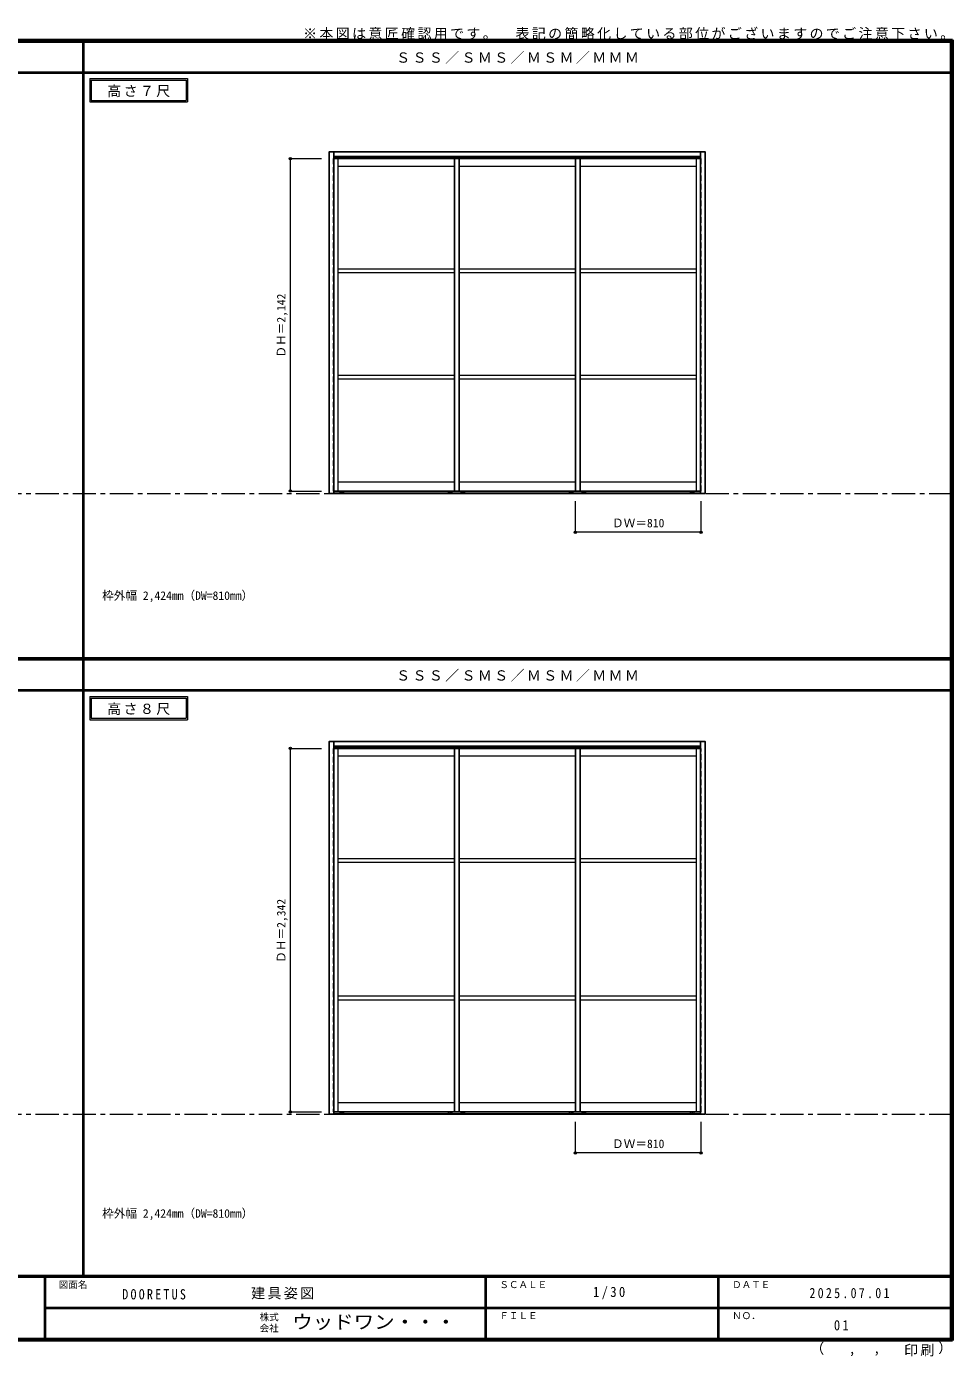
# Model space of a CAD drawing. Units: millimetres, scale not verified. Extents: x -6000 to 5700, y -4307 to 4260.
# Drawn here: x -267 to 5700, y -4307 to 4260 of the extents above; entities that cross this region are included whole.
import ezdxf
from ezdxf.enums import TextEntityAlignment as Align

# ---------------------------------------------------------------- set-up
doc = ezdxf.new("R2010")
doc.units = ezdxf.units.MM
doc.header["$LTSCALE"] = 30
doc.header["$PDMODE"] = 32
doc.header["$PDSIZE"] = 15
doc.linetypes.add('CHAIN1', pattern=[8, 5, -1, 1, -1])
doc.linetypes.add('DASHED1', pattern=[1.8, 1.2, -0.6])
for name, color, linetype, lineweight in [('0-2_扉', 7, 'Continuous', 18), ('0-4_枠', 7, 'Continuous', 18), ('0-A_文字', 7, 'Continuous', 18), ('0-B_寸法', 7, 'Continuous', 9), ('F-1_枠', 6, 'Continuous', 40)]:
    doc.layers.add(name, color=color, linetype=linetype, lineweight=lineweight)
doc.layers.add('F-A_文字', color=7, linetype='Continuous')
doc.styles.add('ＭＳ ゴシック', font='')
doc.styles.get('ＭＳ ゴシック').set_extended_font_data('MS Gothic')

msp = doc.modelspace()

# ---------------------------------------------------------------- linework, layer by layer
at = {"layer": '0-2_扉', "color": 4, "linetype": 'DASHED1', "lineweight": 9}
for p, q in [((1710, 3409.5), (1710, 1267.5)), ((1713, 3409.5), (1710, 3409.5)), ((4080, 3409.5), (4077, 3409.5)), ((4080, 1267.5), (4080, 3409.5)), ((1710, 1267.5), (1713, 1267.5)), ((4077, 1267.5), (4080, 1267.5)), ((1710, -389.75), (1710, -2731.75)), ((1713, -389.75), (1710, -389.75)), ((1710, -2731.75), (1713, -2731.75)), ((4077, -2731.75), (4080, -2731.75))]:
    msp.add_line(p, q, dxfattribs=at)
at = {"layer": '0-2_扉'}
for p, q in [((1740, 3409.5), (1740, 1267.5)), ((2490, 3359.5), (1740, 3359.5)), ((2490, 1267.5), (2490, 3409.5)), ((2520, 3409.5), (2520, 1267.5)), ((3270, 3359.5), (2520, 3359.5)), ((3270, 1267.5), (3270, 3409.5)), ((3300, 3409.5), (3300, 1267.5)), ((4050, 3359.5), (3300, 3359.5)), ((4050, 1267.5), (4050, 3409.5)), ((2490, 2698.5), (1740, 2698.5)), ((2490, 2673.5), (1740, 2673.5)), ((3270, 2698.5), (2520, 2698.5)), ((3270, 2673.5), (2520, 2673.5)), ((4050, 2698.5), (3300, 2698.5)), ((4050, 2673.5), (3300, 2673.5)), ((2490, 2013), (1740, 2013)), ((2490, 1988), (1740, 1988)), ((3270, 2013), (2520, 2013)), ((3270, 1988), (2520, 1988)), ((4050, 2013), (3300, 2013)), ((4050, 1988), (3300, 1988)), ((1740, 1327.5), (2490, 1327.5)), ((2520, 1327.5), (3270, 1327.5)), ((3300, 1327.5), (4050, 1327.5)), ((1740, -389.75), (1740, -2731.75)), ((2490, -2731.75), (2490, -389.75)), ((2520, -389.75), (2520, -2731.75)), ((3270, -2731.75), (3270, -389.75)), ((3300, -389.75), (3300, -2731.75)), ((4050, -2731.75), (4050, -389.75)), ((2490, -439.75), (1740, -439.75)), ((3270, -439.75), (2520, -439.75)), ((4050, -439.75), (3300, -439.75)), ((2490, -1100.75), (1740, -1100.75)), ((3270, -1100.75), (2520, -1100.75)), ((4050, -1100.75), (3300, -1100.75)), ((2490, -1125.75), (1740, -1125.75)), ((3270, -1125.75), (2520, -1125.75)), ((4050, -1125.75), (3300, -1125.75)), ((2490, -1986.25), (1740, -1986.25)), ((2490, -2011.25), (1740, -2011.25)), ((3270, -1986.25), (2520, -1986.25)), ((3270, -2011.25), (2520, -2011.25)), ((4050, -1986.25), (3300, -1986.25)), ((4050, -2011.25), (3300, -2011.25)), ((1740, -2671.75), (2490, -2671.75)), ((2520, -2671.75), (3270, -2671.75)), ((3300, -2671.75), (4050, -2671.75))]:
    msp.add_line(p, q, dxfattribs=at)
at = {"layer": '0-2_扉', "color": 3, "lineweight": 25}
for p, q in [((3270, 3409.5), (3270, 1267.5)), ((4077, 3409.5), (3270, 3409.5)), ((1713, 1267.5), (2490, 1267.5)), ((3270, 1267.5), (4077, 1267.5)), ((2490, -389.75), (1713, -389.75)), ((2490, -2731.75), (2490, -389.75)), ((2490, -2731.75), (2490, -389.75)), ((2490, -2731.75), (2490, -389.75)), ((2490, -2731.75), (2490, -389.75)), ((2490, -2731.75), (2490, -389.75)), ((2520, -2731.75), (2520, -389.75)), ((2520, -2731.75), (2520, -389.75)), ((2520, -2731.75), (2520, -389.75)), ((2520, -2731.75), (2520, -389.75)), ((3270, -389.75), (3270, -2731.75)), ((4077, -389.75), (3270, -389.75)), ((1713, -2731.75), (2490, -2731.75)), ((3270, -2731.75), (4077, -2731.75))]:
    msp.add_line(p, q, dxfattribs=at)
for points in [[(2490, 1267.5), (2490, 3409.5), (1713, 3409.5)], [(2490, 1267.5), (2490, 3409.5), (2490, 1267.5)], [(2490, 1267.5), (2490, 3409.5), (2490, 1267.5)], [(2490, 1267.5), (2490, 3409.5), (2490, 1267.5)], [(2490, 1267.5), (2490, 3409.5), (2490, 1267.5)], [(2520, 1267.5), (2520, 3409.5), (2520, 1267.5)], [(2520, 1267.5), (2520, 3409.5), (2520, 1267.5)], [(2520, 1267.5), (2520, 3409.5), (2520, 1267.5)], [(2520, 1267.5), (2520, 3409.5), (2520, 1267.5)], [(2520, 1267.5), (2520, 3409.5), (2520, 1267.5)], [(2520, -2731.75), (2520, -389.75), (2520, -2731.75)]]:
    msp.add_lwpolyline(points, dxfattribs=at)
for points in [[(2490, 1267.5), (3300, 1267.5), (3300, 3409.5), (2490, 3409.5)], [(2490, -2731.75), (3300, -2731.75), (3300, -389.75), (2490, -389.75)]]:
    msp.add_lwpolyline(points, close=True, dxfattribs=at)
at = {"layer": '0-2_扉', "color": 4, "linetype": 'DASHED1', "lineweight": 9}
msp.add_lwpolyline([(4080, -2731.75), (4080, -389.75), (4077, -389.75)], dxfattribs=at)
at = {"layer": '0-4_枠', "color": 3, "lineweight": 25}
for p, q in [((1713, 3453), (4077, 3453)), ((4077, 3453), (4077, 3423)), ((1713, -346.25), (4077, -346.25)), ((4077, -346.25), (4077, -376.25)), ((4107, -2746.25), (4077, -2746.25))]:
    msp.add_line(p, q, dxfattribs=at)
at = {"layer": '0-4_枠'}
for p, q in [((1713, 3417.5), (4077, 3417.5)), ((1737, 3417.5), (1737, 3409.5)), ((1743, 3417.5), (1743, 3409.5)), ((2487, 3417.5), (2487, 3409.5)), ((2493, 3417.5), (2493, 3409.5)), ((2517, 3417.5), (2517, 3409.5)), ((2523, 3417.5), (2523, 3409.5)), ((3267, 3417.5), (3267, 3409.5)), ((3273, 3417.5), (3273, 3409.5)), ((3297, 3417.5), (3297, 3409.5)), ((3303, 3417.5), (3303, 3409.5)), ((4047, 3417.5), (4047, 3409.5)), ((4053, 3417.5), (4053, 3409.5)), ((1713, 1256.5), (4077, 1256.5)), ((1713, 1253), (4077, 1253)), ((1754.5, 1260), (1754.5, 1267.5)), ((1775, 1257.5), (1757, 1257.5)), ((1777.5, 1260), (1777.5, 1267.5)), ((2452.5, 1260), (2452.5, 1267.5)), ((2455, 1257.5), (2473, 1257.5)), ((2475.5, 1260), (2475.5, 1267.5)), ((2534.5, 1260), (2534.5, 1267.5)), ((2555, 1257.5), (2537, 1257.5)), ((2557.5, 1260), (2557.5, 1267.5)), ((3232.5, 1260), (3232.5, 1267.5)), ((3235, 1257.5), (3253, 1257.5)), ((3255.5, 1260), (3255.5, 1267.5)), ((3314.5, 1260), (3314.5, 1267.5)), ((3335, 1257.5), (3317, 1257.5)), ((3337.5, 1260), (3337.5, 1267.5)), ((4012.5, 1260), (4012.5, 1267.5)), ((4015, 1257.5), (4033, 1257.5)), ((4035.5, 1260), (4035.5, 1267.5)), ((1713, -381.75), (4077, -381.75)), ((1737, -381.75), (1737, -389.75)), ((1743, -381.75), (1743, -389.75)), ((2487, -381.75), (2487, -389.75)), ((2493, -381.75), (2493, -389.75)), ((2517, -381.75), (2517, -389.75)), ((2523, -381.75), (2523, -389.75)), ((3267, -381.75), (3267, -389.75)), ((3273, -381.75), (3273, -389.75)), ((3297, -381.75), (3297, -389.75)), ((3303, -381.75), (3303, -389.75)), ((4047, -381.75), (4047, -389.75)), ((4053, -381.75), (4053, -389.75)), ((1754.5, -2739.25), (1754.5, -2731.75)), ((1777.5, -2739.25), (1777.5, -2731.75)), ((2452.5, -2739.25), (2452.5, -2731.75)), ((2475.5, -2739.25), (2475.5, -2731.75)), ((2534.5, -2739.25), (2534.5, -2731.75)), ((2557.5, -2739.25), (2557.5, -2731.75)), ((3232.5, -2739.25), (3232.5, -2731.75)), ((3255.5, -2739.25), (3255.5, -2731.75)), ((3314.5, -2739.25), (3314.5, -2731.75)), ((3337.5, -2739.25), (3337.5, -2731.75)), ((4012.5, -2739.25), (4012.5, -2731.75)), ((4035.5, -2739.25), (4035.5, -2731.75)), ((1713, -2742.75), (4077, -2742.75)), ((1713, -2746.25), (4077, -2746.25)), ((1775, -2741.75), (1757, -2741.75)), ((2455, -2741.75), (2473, -2741.75)), ((2555, -2741.75), (2537, -2741.75)), ((3235, -2741.75), (3253, -2741.75)), ((3335, -2741.75), (3317, -2741.75)), ((4015, -2741.75), (4033, -2741.75))]:
    msp.add_line(p, q, dxfattribs=at)
at = {"layer": '0-4_枠', "color": 3, "lineweight": 25}
for points in [[(1713, 1253), (1683, 1253), (1683, 3453), (1713, 3453)], [(4107, 1253), (4077, 1253), (4077, 3453), (4107, 3453)], [(1713, -2746.25), (1683, -2746.25), (1683, -346.25), (1713, -346.25)]]:
    msp.add_lwpolyline(points, close=True, dxfattribs=at)
for points in [[(4077, 3423), (1713, 3423), (1713, 3453)], [(4077, -376.25), (1713, -376.25), (1713, -346.25)], [(4077, -2746.25), (4077, -346.25), (4107, -346.25), (4107, -2746.25)]]:
    msp.add_lwpolyline(points, dxfattribs=at)
at = {"layer": '0-4_枠'}
for centre in [(1766, 1261.5), (2464, 1261.5), (2546, 1261.5), (3244, 1261.5), (3326, 1261.5), (4024, 1261.5), (1766, -2737.75), (2464, -2737.75), (2546, -2737.75), (3244, -2737.75), (3326, -2737.75), (4024, -2737.75)]:
    msp.add_circle(centre, 2, dxfattribs=at)
for centre, radius, start, end in [((1757, 1260), 2.5, 180, 270), ((1766, 1263.5), 8.5, 224.90087, 235.43968), ((1766, 1263.5), 8.5, 304.56032, 315.09913), ((1775, 1260), 2.5, 270, 0), ((2455, 1260), 2.5, 180, 270), ((2464, 1263.5), 8.5, 224.90087, 235.43968), ((2464, 1261.5), 2, 22.21766, 34.24261), ((2464, 1263.5), 8.5, 304.56032, 315.09913), ((2473, 1260), 2.5, 270, 0), ((2537, 1260), 2.5, 180, 270), ((2546, 1263.5), 8.5, 224.90087, 235.43968), ((2546, 1263.5), 8.5, 304.56032, 315.09913), ((2555, 1260), 2.5, 270, 0), ((3235, 1260), 2.5, 180, 270), ((3244, 1263.5), 8.5, 224.90087, 235.43968), ((3244, 1261.5), 2, 22.21766, 34.24261), ((3244, 1263.5), 8.5, 304.56032, 315.09913), ((3253, 1260), 2.5, 270, 0), ((3317, 1260), 2.5, 180, 270), ((3326, 1263.5), 8.5, 224.90087, 235.43968), ((3326, 1261.5), 2, 145.75739, 157.78234), ((3326, 1263.5), 8.5, 304.56032, 315.09913), ((3335, 1260), 2.5, 270, 0), ((4015, 1260), 2.5, 180, 270), ((4024, 1263.5), 8.5, 224.90087, 235.43968), ((4024, 1263.5), 8.5, 304.56032, 315.09913), ((4033, 1260), 2.5, 270, 0), ((1757, -2739.25), 2.5, 180, 270), ((1775, -2739.25), 2.5, 270, 0), ((2455, -2739.25), 2.5, 180, 270), ((2464, -2737.75), 2, 22.21766, 34.24261), ((2473, -2739.25), 2.5, 270, 0), ((2537, -2739.25), 2.5, 180, 270), ((2555, -2739.25), 2.5, 270, 0), ((3235, -2739.25), 2.5, 180, 270), ((3244, -2737.75), 2, 22.21766, 34.24261), ((3253, -2739.25), 2.5, 270, 0), ((3317, -2739.25), 2.5, 180, 270), ((3326, -2737.75), 2, 145.75739, 157.78234), ((3335, -2739.25), 2.5, 270, 0), ((4015, -2739.25), 2.5, 180, 270), ((4033, -2739.25), 2.5, 270, 0), ((1766, -2735.75), 8.5, 224.90087, 235.43968), ((1766, -2735.75), 8.5, 304.56032, 315.09913), ((2464, -2735.75), 8.5, 224.90087, 235.43968), ((2464, -2735.75), 8.5, 304.56032, 315.09913), ((2546, -2735.75), 8.5, 224.90087, 235.43968), ((2546, -2735.75), 8.5, 304.56032, 315.09913), ((3244, -2735.75), 8.5, 224.90087, 235.43968), ((3244, -2735.75), 8.5, 304.56032, 315.09913), ((3326, -2735.75), 8.5, 224.90087, 235.43968), ((3326, -2735.75), 8.5, 304.56032, 315.09913), ((4024, -2735.75), 8.5, 224.90087, 235.43968), ((4024, -2735.75), 8.5, 304.56032, 315.09913)]:
    msp.add_arc(centre, radius, start, end, dxfattribs=at)
at = {"layer": '0-A_文字'}
for p, q in [((140, 3925), (140, 3775)), ((150, 3915), (150, 3785)), ((150, 3915), (761.03, 3915)), ((761.03, 3915), (761.03, 3785)), ((140, 3775), (771.03, 3775)), ((150, 3785), (761.03, 3785)), ((140, -55.5), (140, -205.5)), ((150, -65.5), (150, -195.5)), ((150, -65.5), (761.03, -65.5)), ((761.03, -65.5), (761.03, -195.5)), ((140, -205.5), (771.03, -205.5)), ((150, -195.5), (761.03, -195.5))]:
    msp.add_line(p, q, dxfattribs=at)
at = {"layer": '0-A_文字', "linetype": 'CHAIN1'}
for p, q in [((-5490, 1253), (5690, 1253)), ((-5490, -2746.25), (5700, -2746.25))]:
    msp.add_line(p, q, dxfattribs=at)
at = {"layer": '0-A_文字'}
for points in [[(140, 3925), (771.03, 3925), (771.03, 3775)], [(140, -55.5), (771.03, -55.5), (771.03, -205.5)]]:
    msp.add_lwpolyline(points, dxfattribs=at)
at = {"layer": '0-B_寸法', "color": 4}
for p, q in [((1433, 1267.5), (1433, 3409.5)), ((1433, 3409.5), (1633, 3409.5)), ((1433, 1267.5), (1633, 1267.5)), ((3270, 1003), (3270, 1203)), ((4080, 1003), (4080, 1203)), ((4080, 1003), (3270, 1003)), ((1433, -2731.75), (1433, -389.75)), ((1433, -389.75), (1633, -389.75)), ((1433, -2731.75), (1633, -2731.75)), ((3270, -2996.25), (3270, -2796.25)), ((4080, -2996.25), (4080, -2796.25)), ((4080, -2996.25), (3270, -2996.25))]:
    msp.add_line(p, q, dxfattribs=at)
at = {"layer": '0-B_寸法'}
for p in [(1433, 3409.5), (1433, 1267.5), (3270, 1003), (4080, 1003), (1433, -389.75), (1433, -2731.75), (3270, -2996.25), (4080, -2996.25)]:
    msp.add_point(p, dxfattribs=at)
at = {"layer": 'F-1_枠'}
for p, q in [((-6000, 4175), (5700, 4175)), ((-6000, 4170), (5700, 4170)), ((-6000, 4165), (5700, 4165)), ((100, -3790), (100, 4175)), ((5690, 4175), (5690, -4205)), ((5695, 4175), (5695, -4205)), ((5700, 4175), (5700, -4205)), ((-6000, 3965), (5700, 3965)), ((-6000, 190.5), (5700, 190.5)), ((-6000, 187.5), (5700, 187.5)), ((-6000, 184.5), (5700, 184.5)), ((-6000, -15.5), (5700, -15.5)), ((5700, -3790), (-6000, -3790)), ((5700, -3795), (-6000, -3795)), ((-150, -3795), (-150, -4195)), ((2690, -3795), (2690, -4195)), ((4190, -3795), (4190, -4195)), ((-150, -3995), (5690, -3995.01)), ((5700, -4195), (-6000, -4195)), ((5700, -4200), (-6000, -4200)), ((5700, -4205), (-6000, -4205))]:
    msp.add_line(p, q, dxfattribs=at)

# ---------------------------------------------------------------- texts
at = {"layer": '0-A_文字', "style": 'ＭＳ ゴシック'}
for p in [(220, 550.5), (220, -3430)]:
    msp.add_text('枠外幅 2,424mm（DW=810mm）', height=54.99, dxfattribs=at).set_placement(p, align=Align.BOTTOM_LEFT)
at = {"layer": '0-A_文字', "char_height": 65.98, "attachment_point": 7, "style": 'ＭＳ ゴシック'}
for s, insert in [('\\T1.17;※本図は意匠確認用です。\u3000表記の簡略化している部位がございますのでご注意下さい。', (1515, 4175)), ('\\T1.17;ＳＳＳ／ＳＭＳ／ＭＳＭ／ＭＭＭ', (2115, 4020)), ('\\T1.17;高さ７尺', (253.02, 3805)), ('\\T1.17;ＳＳＳ／ＳＭＳ／ＭＳＭ／ＭＭＭ', (2115, 39.5)), ('\\T1.17;高さ８尺', (253.02, -175.5))]:
    msp.add_mtext(s, dxfattribs=dict(at, insert=insert))
at = {"layer": '0-B_寸法', "style": 'ＭＳ ゴシック'}
for s, p in [('ＤＨ＝2,142', (1418, 2128)), ('ＤＨ＝2,342', (1418, -1771.25))]:
    msp.add_text(s, height=54.99, rotation=90, dxfattribs=at).set_placement(p, align=Align.BOTTOM_LEFT)
for p in [(3506.25, 1018), (3506.25, -2981.25)]:
    msp.add_text('ＤＷ＝810', height=54.99, dxfattribs=at).set_placement(p, align=Align.BOTTOM_LEFT)
at = {"layer": 'F-A_文字', "style": 'ＭＳ ゴシック'}
for s, height, p in [('図面名', 43.99, (-60, -3880)), ('ＳＣＡＬＥ', 43.99, (2780, -3880)), ('ＤＡＴＥ', 43.99, (4280, -3880)), ('株式', 43.99, (1235, -4089)), ('ＦＩＬＥ', 43.99, (2780, -4080)), ('ＮＯ．', 43.99, (4280, -4080)), ('会社', 43.99, (1235, -4161)), ('（', 65.98, (4784.03, -4308.31)), (',', 65.98, (5031.28, -4308.31)), (',', 65.98, (5190.2, -4305.53)), ('）', 65.98, (5608.4, -4304.13))]:
    msp.add_text(s, height=height, dxfattribs=at).set_placement(p, align=Align.BOTTOM_LEFT)
at = {"layer": 'F-A_文字', "style": 'ＭＳ ゴシック', "width": 1.1}
msp.add_text('ウッドワン・・・', height=87.98, dxfattribs=at).set_placement((1445, -4155), align=Align.BOTTOM_LEFT)
at = {"layer": 'F-A_文字', "char_height": 65.98, "attachment_point": 7, "style": 'ＭＳ ゴシック'}
for s, insert in [('\\T1.38;\\W0.9;1/30', (3383.75, -3940)), ('\\T1.39;\\W0.85;DOORETUS', (350, -3940.79)), ('\\T1.17;建具姿図', (1180.42, -3940)), ('\\T1.39;\\W0.85;2025.07.01', (4778.75, -3932.5)), ('\\T1.36;\\W0.9;01', (4936.25, -4140)), ('\\T1.17;印刷', (5388.15, -4306.92))]:
    msp.add_mtext(s, dxfattribs=dict(at, insert=insert))

doc.saveas('drawing.dxf')
